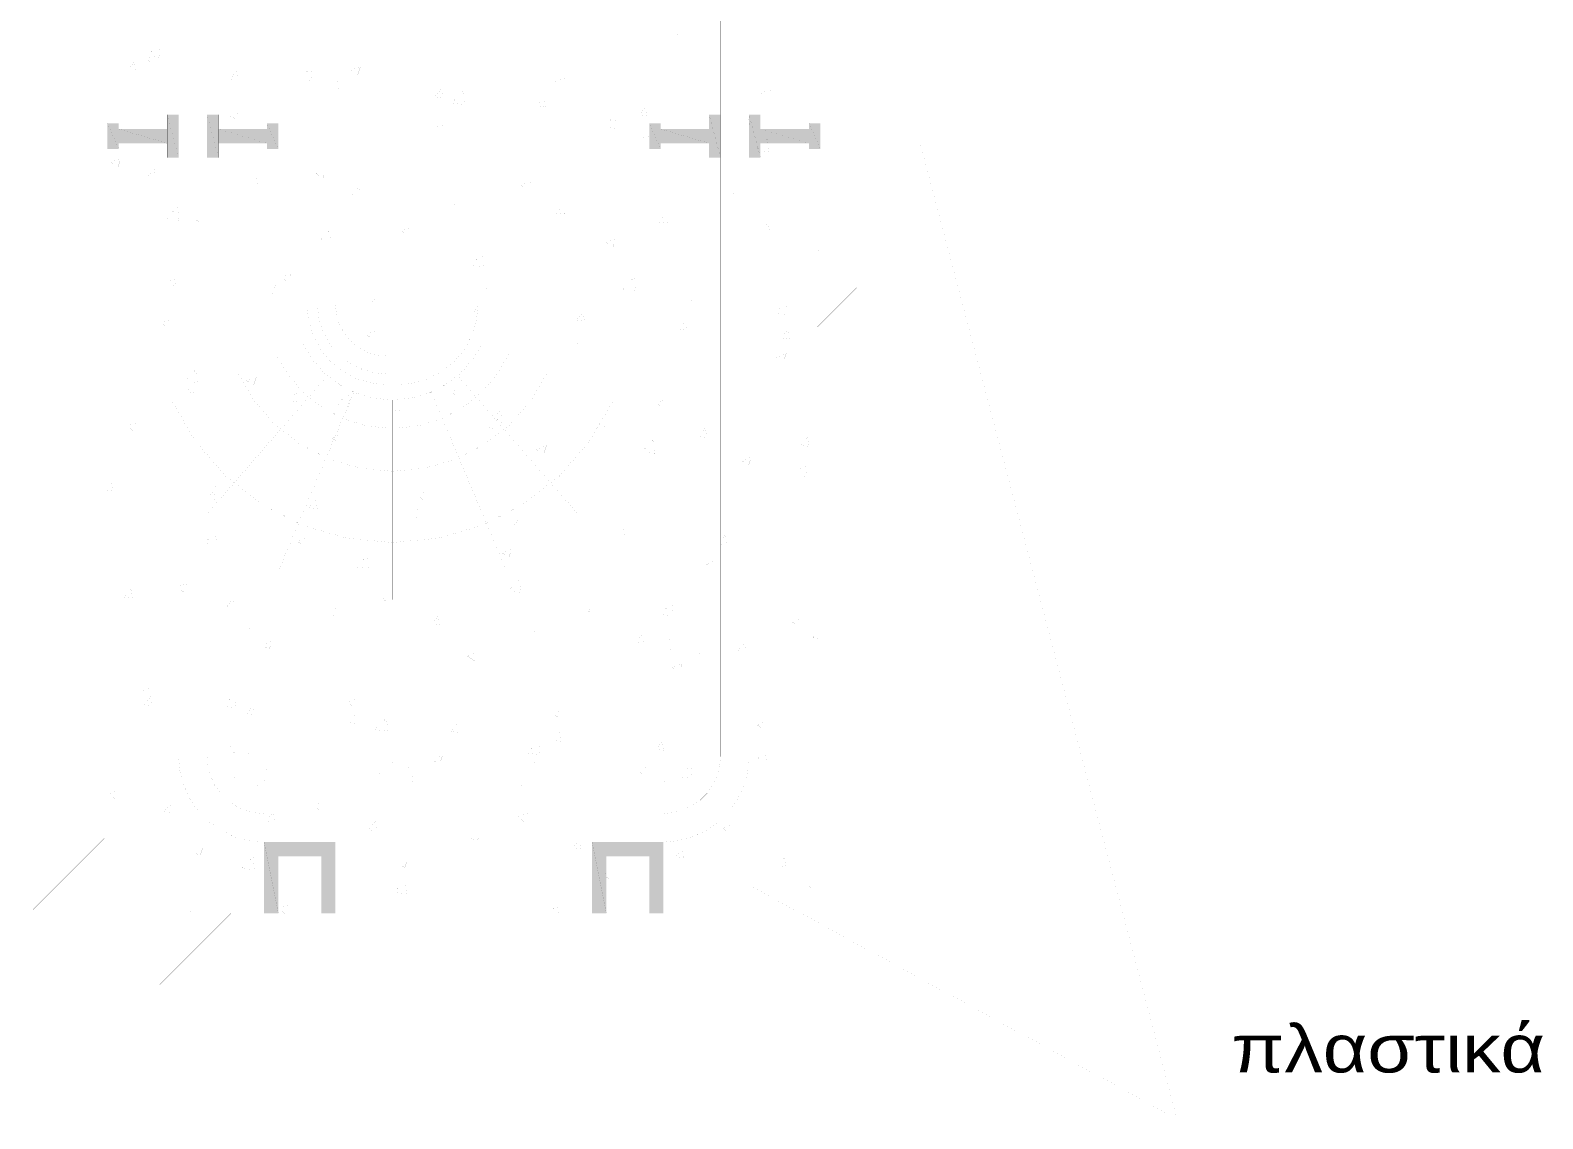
# Model space of a CAD drawing. Header units: millimetres. Extents: x -2171 to 1563, y -1758 to -1505.
# Drawn here: x 1350.097 to 1354.074, y -1604.859 to -1601.996 of the extents above; entities that cross this region are included whole.
import ezdxf

# ---------------------------------------------------------------- set-up
doc = ezdxf.new("R2010")
doc.units = ezdxf.units.MM
doc.linetypes.add('DOT', pattern=[0.025, 0, -0.025])
doc.layers.add('Tablet', color=150, linetype='Continuous', true_color=0x0180ff)
doc.styles.add('S2Arl419_b_1151_161', font='arial.ttf', dxfattribs={"width": 1.15091, "height": 0.041893})

msp = doc.modelspace()

# ---------------------------------------------------------------- hatches: boundary and pattern name
at = {"layer": 'Tablet'}
for points in [[(1350.3297, -1602.3085), (1350.2997, -1602.241), (1350.2997, -1602.3085)], [(1350.3297, -1602.241), (1350.2997, -1602.241), (1350.3297, -1602.3085)], [(1350.4872, -1602.331), (1350.4572, -1602.2185), (1350.4572, -1602.331)], [(1350.4872, -1602.2185), (1350.4572, -1602.2185), (1350.4872, -1602.331)], [(1350.5922, -1602.331), (1350.5622, -1602.2185), (1350.5622, -1602.331)], [(1350.5922, -1602.2185), (1350.5622, -1602.2185), (1350.5922, -1602.331)], [(1350.7497, -1602.3085), (1350.7197, -1602.241), (1350.7197, -1602.3085)], [(1350.7497, -1602.241), (1350.7197, -1602.241), (1350.7497, -1602.3085)], [(1351.7547, -1602.3085), (1351.7247, -1602.241), (1351.7247, -1602.3085)], [(1351.7547, -1602.241), (1351.7247, -1602.241), (1351.7547, -1602.3085)], [(1351.9122, -1602.331), (1351.8822, -1602.2185), (1351.8822, -1602.331)], [(1351.9122, -1602.2185), (1351.8822, -1602.2185), (1351.9122, -1602.331)], [(1352.0172, -1602.331), (1351.9872, -1602.2185), (1351.9872, -1602.331)], [(1352.0172, -1602.2185), (1351.9872, -1602.2185), (1352.0172, -1602.331)], [(1352.1747, -1602.3085), (1352.1447, -1602.241), (1352.1447, -1602.3085)], [(1352.1747, -1602.241), (1352.1447, -1602.241), (1352.1747, -1602.3085)], [(1350.4572, -1602.2935), (1350.3297, -1602.256), (1350.3297, -1602.2935)], [(1350.4572, -1602.256), (1350.3297, -1602.256), (1350.4572, -1602.2935)], [(1350.7197, -1602.2935), (1350.5922, -1602.256), (1350.5922, -1602.2935)], [(1350.7197, -1602.256), (1350.5922, -1602.256), (1350.7197, -1602.2935)], [(1351.8822, -1602.2935), (1351.7547, -1602.256), (1351.7547, -1602.2935)], [(1351.8822, -1602.256), (1351.7547, -1602.256), (1351.8822, -1602.2935)], [(1352.1447, -1602.2935), (1352.0172, -1602.256), (1352.0172, -1602.2935)], [(1352.1447, -1602.256), (1352.0172, -1602.256), (1352.1447, -1602.2935)], [(1350.7497, -1604.3185), (1350.7122, -1604.131), (1350.7122, -1604.3185)], [(1350.7497, -1604.131), (1350.7122, -1604.131), (1350.7497, -1604.3185)], [(1350.8622, -1604.1685), (1350.7497, -1604.131), (1350.7497, -1604.1685)], [(1350.8622, -1604.131), (1350.7497, -1604.131), (1350.8622, -1604.1685)], [(1350.8997, -1604.3185), (1350.8622, -1604.131), (1350.8622, -1604.3185)], [(1350.8997, -1604.131), (1350.8622, -1604.131), (1350.8997, -1604.3185)], [(1351.6122, -1604.3185), (1351.5747, -1604.131), (1351.5747, -1604.3185)], [(1351.6122, -1604.131), (1351.5747, -1604.131), (1351.6122, -1604.3185)], [(1351.7247, -1604.1685), (1351.6122, -1604.131), (1351.6122, -1604.1685)], [(1351.7247, -1604.131), (1351.6122, -1604.131), (1351.7247, -1604.1685)], [(1351.7622, -1604.3185), (1351.7247, -1604.131), (1351.7247, -1604.3185)], [(1351.7622, -1604.131), (1351.7247, -1604.131), (1351.7622, -1604.3185)]]:
    msp.add_hatch(color=1, dxfattribs=at).paths.add_polyline_path(points)

# ---------------------------------------------------------------- linework, layer by layer
at = {"layer": 'Tablet', "color": 1}
for points, const_width in [([(1350.1122, -1604.3185), (1350.1122, -1600.5685), (1350.2997, -1600.5685), (1350.2997, -1604.3185)], 0.00006), ([(1352.1747, -1604.3185), (1352.1747, -1600.5685), (1352.3622, -1600.5685), (1352.3622, -1604.3185)], 0.00006), ([(1350.3297, -1602.3085), (1350.2997, -1602.241), (1350.2997, -1602.3085)], 0.000075), ([(1350.4872, -1602.331), (1350.4572, -1602.2185), (1350.4572, -1602.331)], 0.000075), ([(1350.5922, -1602.331), (1350.5622, -1602.2185), (1350.5622, -1602.331)], 0.000075), ([(1350.7497, -1602.3085), (1350.7197, -1602.241), (1350.7197, -1602.3085)], 0.000075), ([(1351.7547, -1602.3085), (1351.7247, -1602.241), (1351.7247, -1602.3085)], 0.000075), ([(1351.9122, -1602.331), (1351.8822, -1602.2185), (1351.8822, -1602.331)], 0.000075), ([(1352.0172, -1602.331), (1351.9872, -1602.2185), (1351.9872, -1602.331)], 0.000075), ([(1352.1747, -1602.3085), (1352.1447, -1602.241), (1352.1447, -1602.3085)], 0.000075), ([(1350.4572, -1602.2935), (1350.3297, -1602.256), (1350.3297, -1602.2935)], 0.000075), ([(1350.7197, -1602.2935), (1350.5922, -1602.256), (1350.5922, -1602.2935)], 0.000075), ([(1351.8822, -1602.2935), (1351.7547, -1602.256), (1351.7547, -1602.2935)], 0.000075), ([(1352.1447, -1602.2935), (1352.0172, -1602.256), (1352.0172, -1602.2935)], 0.000075), ([(1350.7497, -1604.3185), (1350.7122, -1604.131), (1350.7122, -1604.3185)], 0.000075), ([(1350.8622, -1604.1685), (1350.7497, -1604.131), (1350.7497, -1604.1685)], 0.000075), ([(1350.8997, -1604.3185), (1350.8622, -1604.131), (1350.8622, -1604.3185)], 0.000075), ([(1351.6122, -1604.3185), (1351.5747, -1604.131), (1351.5747, -1604.3185)], 0.000075), ([(1351.7247, -1604.1685), (1351.6122, -1604.131), (1351.6122, -1604.1685)], 0.000075), ([(1351.7622, -1604.3185), (1351.7247, -1604.131), (1351.7247, -1604.3185)], 0.000075), ([(1350.1047, -1604.3185), (1350.1047, -1604.506), (1352.3697, -1604.506), (1352.3697, -1604.3185)], 0.00006)]:
    msp.add_lwpolyline(points, close=True, dxfattribs=dict(at, const_width=const_width))
at = {"layer": 'Tablet', "color": 7, "const_width": 0.00006}
for points in [[(1350.4872, -1600.981), (1350.4872, -1603.906), (1350.4906, -1603.9451), (1350.5008, -1603.9829), (1350.5173, -1604.0185), (1350.5398, -1604.0506), (1350.5676, -1604.0783), (1350.5997, -1604.1008), (1350.6352, -1604.1174), (1350.6731, -1604.1276), (1350.7122, -1604.131), (1351.7622, -1604.131), (1351.8013, -1604.1276), (1351.8391, -1604.1174), (1351.8747, -1604.1008), (1351.9068, -1604.0783), (1351.9345, -1604.0506), (1351.957, -1604.0185), (1351.9736, -1603.9829), (1351.9838, -1603.9451), (1351.9872, -1603.906), (1351.9872, -1600.981)], [(1351.9122, -1600.981), (1351.9122, -1603.906), (1351.9099, -1603.932), (1351.9031, -1603.9573), (1351.8921, -1603.981), (1351.8771, -1604.0024), (1351.8586, -1604.0209), (1351.8372, -1604.0359), (1351.8135, -1604.0469), (1351.7882, -1604.0537), (1351.7622, -1604.056), (1350.7122, -1604.056), (1350.6861, -1604.0537), (1350.6609, -1604.0469), (1350.6372, -1604.0359), (1350.6158, -1604.0209), (1350.5973, -1604.0024), (1350.5823, -1603.981), (1350.5712, -1603.9573), (1350.5645, -1603.932), (1350.5622, -1603.906), (1350.5622, -1600.981)], [(1351.2317, -1601.2851), (1351.2317, -1602.6089)], [(1351.2747, -1601.3281), (1351.2747, -1602.7177), (1351.2706, -1602.7587), (1351.2587, -1602.7981), (1351.2393, -1602.8344), (1351.2132, -1602.8662), (1351.1814, -1602.8923), (1351.145, -1602.9117), (1351.1057, -1602.9237), (1351.0647, -1602.9277), (1351.0497, -1602.9277), (1351.0347, -1602.9277), (1350.9937, -1602.9237), (1350.9543, -1602.9117), (1350.918, -1602.8923), (1350.8862, -1602.8662), (1350.8601, -1602.8344), (1350.8407, -1602.7981), (1350.8287, -1602.7587), (1350.8247, -1602.7177), (1350.8247, -1601.4084)], [(1351.0497, -1602.9), (1351.0347, -1602.9), (1351.003, -1602.8972), (1350.9724, -1602.889), (1350.9436, -1602.8756), (1350.9175, -1602.8573), (1350.8951, -1602.8349), (1350.8769, -1602.8089), (1350.8634, -1602.7801), (1350.8552, -1602.7494), (1350.8524, -1602.7177), (1350.8524, -1601.4362)], [(1351.0497, -1602.8527), (1351.0347, -1602.8527), (1351.0083, -1602.8501), (1350.983, -1602.8425), (1350.9597, -1602.83), (1350.9392, -1602.8132), (1350.9224, -1602.7927), (1350.91, -1602.7694), (1350.9023, -1602.7441), (1350.8997, -1602.7177), (1350.8997, -1601.4834)], [(1350.4572, -1602.241), (1350.3297, -1602.241)], [(1350.5922, -1602.241), (1350.7197, -1602.241)], [(1351.8822, -1602.241), (1351.7547, -1602.241)], [(1352.0172, -1602.241), (1352.1447, -1602.241)], [(1350.4572, -1602.3085), (1350.3297, -1602.3085)], [(1350.5922, -1602.3085), (1350.7197, -1602.3085)], [(1351.8822, -1602.3085), (1351.7547, -1602.3085)], [(1352.0172, -1602.3085), (1352.1447, -1602.3085)]]:
    msp.add_lwpolyline(points, dxfattribs=at)
at = {"layer": 'Tablet', "color": 8, "const_width": 0.000045}
msp.add_lwpolyline([(1352.1747, -1604.3185), (1352.1747, -1601.581), (1352.1372, -1601.6185), (1351.9497, -1601.3977), (1351.7247, -1601.4121), (1351.5747, -1601.2865), (1351.3122, -1601.4352), (1351.1997, -1601.3977), (1350.9747, -1601.731), (1350.7497, -1601.581), (1350.6747, -1601.6185), (1350.5181, -1601.656), (1350.4497, -1601.581), (1350.3747, -1601.5435), (1350.2997, -1601.506), (1350.2997, -1604.3185)], close=True, dxfattribs=at)
at = {"layer": 'Tablet', "color": 9, "const_width": 0.000045}
for points in [[(1350.2922, -1601.867), (1350.1047, -1602.0545)], [(1352.3547, -1601.9258), (1352.1672, -1602.1133)], [(1350.2922, -1601.9996), (1350.1047, -1602.1871)], [(1352.3547, -1602.0584), (1352.1672, -1602.2459)], [(1350.2922, -1602.1322), (1350.1047, -1602.3197)], [(1352.3547, -1602.191), (1352.1672, -1602.3785)], [(1350.2922, -1602.2647), (1350.1047, -1602.4522)], [(1352.3547, -1602.3236), (1352.1672, -1602.5111)], [(1350.2922, -1602.3973), (1350.1047, -1602.5848)], [(1352.3547, -1602.4561), (1352.1672, -1602.6436)], [(1350.2922, -1602.5299), (1350.1047, -1602.7174)], [(1352.3547, -1602.5887), (1352.1672, -1602.7762)], [(1350.2922, -1602.6625), (1350.1047, -1602.85)], [(1352.3547, -1602.7213), (1352.1672, -1602.9088)], [(1350.2922, -1602.7951), (1350.1047, -1602.9826)], [(1352.3547, -1602.8539), (1352.1672, -1603.0414)], [(1350.2922, -1602.9277), (1350.1047, -1603.1152)], [(1352.3547, -1602.9865), (1352.1672, -1603.174)], [(1350.2922, -1603.0602), (1350.1047, -1603.2477)], [(1352.3547, -1603.1191), (1352.1672, -1603.3066)], [(1350.2922, -1603.1928), (1350.1047, -1603.3803)], [(1352.3547, -1603.2516), (1352.1672, -1603.4391)], [(1350.2922, -1603.3254), (1350.1047, -1603.5129)], [(1352.3547, -1603.3842), (1352.1672, -1603.5717)], [(1350.2922, -1603.458), (1350.1047, -1603.6455)], [(1352.3547, -1603.5168), (1352.1672, -1603.7043)], [(1350.2922, -1603.5906), (1350.1047, -1603.7781)], [(1352.3547, -1603.6494), (1352.1672, -1603.8369)], [(1350.2922, -1603.7231), (1350.1047, -1603.9106)], [(1352.3547, -1603.782), (1352.1672, -1603.9695)], [(1350.2922, -1603.8557), (1350.1047, -1604.0432)], [(1352.3547, -1603.9145), (1352.1672, -1604.102)], [(1350.2922, -1603.9883), (1350.1047, -1604.1758)], [(1352.3547, -1604.0471), (1352.1672, -1604.2346)], [(1350.2922, -1604.1209), (1350.1047, -1604.3084)], [(1352.3547, -1604.1797), (1352.2159, -1604.3185)], [(1350.2922, -1604.2535), (1350.2272, -1604.3185)], [(1350.2272, -1604.3185), (1350.0972, -1604.4485)], [(1350.3598, -1604.3185), (1350.1723, -1604.506)], [(1350.4923, -1604.3185), (1350.3048, -1604.506)], [(1350.6249, -1604.3185), (1350.4374, -1604.506)], [(1350.7575, -1604.3185), (1350.57, -1604.506)], [(1350.8901, -1604.3185), (1350.7026, -1604.506)], [(1351.0227, -1604.3185), (1350.8352, -1604.506)], [(1351.1553, -1604.3185), (1350.9678, -1604.506)], [(1351.2878, -1604.3185), (1351.1003, -1604.506)], [(1351.4204, -1604.3185), (1351.2329, -1604.506)], [(1351.553, -1604.3185), (1351.3655, -1604.506)], [(1351.6856, -1604.3185), (1351.4981, -1604.506)], [(1351.8182, -1604.3185), (1351.6307, -1604.506)], [(1351.9507, -1604.3185), (1351.7632, -1604.506)], [(1352.0833, -1604.3185), (1351.8958, -1604.506)], [(1352.2159, -1604.3185), (1352.0284, -1604.506)], [(1352.3485, -1604.3185), (1352.161, -1604.506)], [(1352.3547, -1604.3123), (1352.3485, -1604.3185)], [(1352.3622, -1604.4374), (1352.2936, -1604.506)]]:
    msp.add_lwpolyline(points, dxfattribs=at)
at = {"layer": 'Tablet', "color": 8, "const_width": 0.000045}
for points in [[(1351.8197, -1602.0004), (1351.7935, -1602.0105)], [(1351.8197, -1602.0004), (1351.8121, -1602.0231)], [(1350.4345, -1602.0329), (1350.4053, -1602.0633)], [(1350.4345, -1602.0329), (1350.4387, -1602.0685)], [(1351.8121, -1602.023), (1351.7935, -1602.0105)], [(1350.3709, -1602.0795), (1350.3529, -1602.101)], [(1350.3709, -1602.0795), (1350.3753, -1602.103)], [(1350.4268, -1602.0613), (1350.4005, -1602.0713)], [(1350.4192, -1602.0839), (1350.4005, -1602.0713)], [(1350.4387, -1602.0685), (1350.4053, -1602.0633)], [(1350.4268, -1602.0613), (1350.4192, -1602.0839)], [(1350.3753, -1602.103), (1350.3529, -1602.101)], [(1350.6399, -1602.103), (1350.6218, -1602.1245)], [(1350.6442, -1602.1265), (1350.6218, -1602.1245)], [(1350.6399, -1602.103), (1350.6442, -1602.1265)], [(1350.8347, -1602.095), (1350.8055, -1602.1254)], [(1350.8347, -1602.095), (1350.8389, -1602.1306)], [(1350.9657, -1602.0913), (1350.9395, -1602.1014)], [(1350.9581, -1602.114), (1350.9395, -1602.1014)], [(1350.9657, -1602.0913), (1350.9581, -1602.114)], [(1351.5046, -1602.1213), (1351.4784, -1602.1314)], [(1351.5046, -1602.1214), (1351.497, -1602.144)], [(1350.8389, -1602.1306), (1350.8055, -1602.1254)], [(1350.9089, -1602.1265), (1350.8908, -1602.1481)], [(1350.9132, -1602.15), (1350.8908, -1602.1481)], [(1350.9089, -1602.1265), (1350.9132, -1602.15)], [(1351.1778, -1602.15), (1351.1598, -1602.1716)], [(1351.1778, -1602.1501), (1351.1822, -1602.1736)], [(1351.235, -1602.157), (1351.2057, -1602.1875)], [(1351.235, -1602.157), (1351.2391, -1602.1927)], [(1351.497, -1602.144), (1351.4784, -1602.1314)], [(1352.0436, -1602.1514), (1352.0173, -1602.1614)], [(1352.036, -1602.174), (1352.0173, -1602.1614)], [(1352.0436, -1602.1514), (1352.036, -1602.174)], [(1351.1822, -1602.1736), (1351.1598, -1602.1716)], [(1351.2391, -1602.1926), (1351.2057, -1602.1875)], [(1351.4468, -1602.1736), (1351.4287, -1602.1951)], [(1351.4512, -1602.1971), (1351.4287, -1602.1951)], [(1351.4468, -1602.1736), (1351.4512, -1602.1971)], [(1351.7158, -1602.1971), (1351.6977, -1602.2187)], [(1351.7158, -1602.1971), (1351.7201, -1602.2206)], [(1350.6506, -1602.2123), (1350.6244, -1602.2223)], [(1350.643, -1602.2349), (1350.6244, -1602.2223)], [(1350.6506, -1602.2123), (1350.643, -1602.2349)], [(1351.1896, -1602.2423), (1351.1633, -1602.2524)], [(1351.1896, -1602.2423), (1351.1819, -1602.265)], [(1351.6352, -1602.2191), (1351.606, -1602.2495)], [(1351.6352, -1602.2191), (1351.6393, -1602.2547)], [(1351.7201, -1602.2206), (1351.6977, -1602.2187)], [(1351.9848, -1602.2206), (1351.9667, -1602.2422)], [(1351.9891, -1602.2442), (1351.9667, -1602.2422)], [(1351.9848, -1602.2207), (1351.9891, -1602.2442)], [(1351.182, -1602.2649), (1351.1633, -1602.2524)], [(1351.6393, -1602.2547), (1351.606, -1602.2495)], [(1351.7285, -1602.2723), (1351.7022, -1602.2824)], [(1351.7209, -1602.295), (1351.7022, -1602.2824)], [(1351.7285, -1602.2723), (1351.7209, -1602.295)], [(1352.0354, -1602.2812), (1352.0062, -1602.3116)], [(1352.0354, -1602.2812), (1352.0395, -1602.3168)], [(1352.0395, -1602.3168), (1352.0062, -1602.3116)], [(1350.3355, -1602.3332), (1350.3093, -1602.3433)], [(1350.3279, -1602.3559), (1350.3093, -1602.3433)], [(1350.3355, -1602.3332), (1350.3279, -1602.3559)], [(1350.423, -1602.3615), (1350.4049, -1602.3831)], [(1350.423, -1602.3615), (1350.4273, -1602.385)], [(1350.4273, -1602.385), (1350.4049, -1602.3831)], [(1350.6919, -1602.3851), (1350.6739, -1602.4066)], [(1350.6919, -1602.3851), (1350.6963, -1602.4086)], [(1350.8745, -1602.3632), (1350.8482, -1602.3733)], [(1350.8669, -1602.3859), (1350.8482, -1602.3733)], [(1350.8745, -1602.3632), (1350.8669, -1602.3859)], [(1351.4134, -1602.3933), (1351.3871, -1602.4033)], [(1351.4134, -1602.3933), (1351.4058, -1602.4159)], [(1350.6963, -1602.4086), (1350.6739, -1602.4066)], [(1350.9609, -1602.4086), (1350.9428, -1602.4301)], [(1350.9652, -1602.4321), (1350.9428, -1602.4301)], [(1350.9609, -1602.4086), (1350.9652, -1602.4321)], [(1351.2299, -1602.4321), (1351.2118, -1602.4537)], [(1351.2299, -1602.4321), (1351.2342, -1602.4556)], [(1351.4058, -1602.4159), (1351.3871, -1602.4033)], [(1351.9523, -1602.4233), (1351.9261, -1602.4334)], [(1351.9447, -1602.446), (1351.9261, -1602.4334)], [(1351.9523, -1602.4233), (1351.9447, -1602.446)], [(1350.4842, -1602.4603), (1350.455, -1602.4907)], [(1350.4842, -1602.4603), (1350.4884, -1602.4959)], [(1351.2342, -1602.4556), (1351.2118, -1602.4537)], [(1351.4989, -1602.4557), (1351.4808, -1602.4772)], [(1351.5032, -1602.4792), (1351.4808, -1602.4772)], [(1351.4989, -1602.4557), (1351.5032, -1602.4792)], [(1351.7678, -1602.4792), (1351.7497, -1602.5007)], [(1351.7678, -1602.4792), (1351.7722, -1602.5027)], [(1350.4884, -1602.4959), (1350.455, -1602.4907)], [(1350.5594, -1602.4842), (1350.5331, -1602.4943)], [(1350.5518, -1602.5068), (1350.5331, -1602.4943)], [(1350.5594, -1602.4842), (1350.5518, -1602.5069)], [(1351.0983, -1602.5142), (1351.0721, -1602.5243)], [(1351.0983, -1602.5142), (1351.0907, -1602.5369)], [(1351.7722, -1602.5027), (1351.7497, -1602.5007)], [(1352.0368, -1602.5027), (1352.0187, -1602.5243)], [(1352.0368, -1602.5027), (1352.0411, -1602.5262)], [(1350.8845, -1602.5223), (1350.8553, -1602.5528)], [(1350.8886, -1602.5579), (1350.8553, -1602.5528)], [(1350.8845, -1602.5223), (1350.8886, -1602.558)], [(1351.0907, -1602.5369), (1351.0721, -1602.5243)], [(1351.6372, -1602.5442), (1351.611, -1602.5543)], [(1351.6296, -1602.5669), (1351.611, -1602.5543)], [(1351.6372, -1602.5443), (1351.6296, -1602.5669)], [(1352.0411, -1602.5262), (1352.0187, -1602.5243)], [(1351.2847, -1602.5844), (1351.2555, -1602.6148)], [(1351.2847, -1602.5844), (1351.2888, -1602.62)], [(1352.1747, -1602.5748), (1352.1499, -1602.5844)], [(1352.1686, -1602.5969), (1352.1499, -1602.5844)], [(1352.1747, -1602.5787), (1352.1686, -1602.597)], [(1350.7832, -1602.6352), (1350.757, -1602.6452)], [(1350.7832, -1602.6352), (1350.7756, -1602.6578)], [(1351.2888, -1602.62), (1351.2555, -1602.6148)], [(1350.475, -1602.6436), (1350.4569, -1602.6651)], [(1350.4793, -1602.6671), (1350.4569, -1602.6651)], [(1350.475, -1602.6436), (1350.4793, -1602.6671)], [(1350.744, -1602.6671), (1350.7259, -1602.6887)], [(1350.744, -1602.6671), (1350.7483, -1602.6907)], [(1350.7756, -1602.6578), (1350.757, -1602.6452)], [(1351.3222, -1602.6652), (1351.2959, -1602.6753)], [(1351.3145, -1602.6879), (1351.2959, -1602.6753)], [(1351.3221, -1602.6652), (1351.3145, -1602.6879)], [(1351.6849, -1602.6465), (1351.6557, -1602.6769)], [(1351.689, -1602.6821), (1351.6557, -1602.6769)], [(1351.6849, -1602.6465), (1351.689, -1602.6821)], [(1350.7483, -1602.6906), (1350.7259, -1602.6887)], [(1351.0129, -1602.6907), (1350.9949, -1602.7122)], [(1351.0173, -1602.7142), (1350.9949, -1602.7122)], [(1351.0129, -1602.6907), (1351.0173, -1602.7142)], [(1351.2819, -1602.7142), (1351.2638, -1602.7357)], [(1351.2819, -1602.7142), (1351.2862, -1602.7377)], [(1351.8611, -1602.6952), (1351.8348, -1602.7053)], [(1351.8535, -1602.7179), (1351.8348, -1602.7053)], [(1351.8611, -1602.6952), (1351.8535, -1602.7179)], [(1352.0851, -1602.7085), (1352.0559, -1602.739)], [(1352.0851, -1602.7086), (1352.0892, -1602.7442)], [(1350.4681, -1602.7561), (1350.4419, -1602.7662)], [(1350.4681, -1602.7561), (1350.4605, -1602.7788)], [(1351.2862, -1602.7377), (1351.2638, -1602.7357)], [(1351.5509, -1602.7377), (1351.5328, -1602.7593)], [(1351.5552, -1602.7612), (1351.5328, -1602.7593)], [(1351.5509, -1602.7377), (1351.5552, -1602.7612)], [(1352.0892, -1602.7442), (1352.0559, -1602.739)], [(1350.4605, -1602.7788), (1350.4419, -1602.7662)], [(1351.0071, -1602.7861), (1350.9808, -1602.7962)], [(1350.9995, -1602.8088), (1350.9808, -1602.7962)], [(1351.0071, -1602.7862), (1350.9995, -1602.8088)], [(1351.8199, -1602.7613), (1351.8018, -1602.7828)], [(1351.8242, -1602.7848), (1351.8018, -1602.7828)], [(1351.8199, -1602.7613), (1351.8242, -1602.7848)], [(1352.0888, -1602.7848), (1352.0708, -1602.8063)], [(1352.0888, -1602.7848), (1352.0932, -1602.8083)], [(1351.546, -1602.8162), (1351.5197, -1602.8263)], [(1351.5384, -1602.8388), (1351.5197, -1602.8263)], [(1351.546, -1602.8162), (1351.5384, -1602.8389)], [(1352.0932, -1602.8083), (1352.0708, -1602.8063)], [(1352.0849, -1602.8462), (1352.0587, -1602.8563)], [(1352.0773, -1602.8689), (1352.0587, -1602.8563)], [(1352.0849, -1602.8462), (1352.0773, -1602.8689)], [(1350.534, -1602.8876), (1350.5048, -1602.9181)], [(1350.5381, -1602.9232), (1350.5048, -1602.9181)], [(1350.534, -1602.8876), (1350.5381, -1602.9232)], [(1350.692, -1602.9071), (1350.6657, -1602.9172)], [(1350.6844, -1602.9298), (1350.6657, -1602.9172)], [(1350.692, -1602.9071), (1350.6844, -1602.9298)], [(1350.527, -1602.9257), (1350.5089, -1602.9472)], [(1350.5314, -1602.9492), (1350.5089, -1602.9472)], [(1350.527, -1602.9257), (1350.5314, -1602.9492)], [(1350.796, -1602.9492), (1350.7779, -1602.9707)], [(1350.796, -1602.9492), (1350.8003, -1602.9727)], [(1350.9342, -1602.9497), (1350.905, -1602.9801)], [(1350.9342, -1602.9497), (1350.9383, -1602.9853)], [(1351.2309, -1602.9371), (1351.2047, -1602.9472)], [(1351.2233, -1602.9598), (1351.2047, -1602.9472)], [(1351.2309, -1602.9371), (1351.2233, -1602.9598)], [(1350.8003, -1602.9727), (1350.7779, -1602.9707)], [(1350.9383, -1602.9853), (1350.905, -1602.9801)], [(1351.065, -1602.9727), (1351.0469, -1602.9943)], [(1351.0693, -1602.9962), (1351.0469, -1602.9943)], [(1351.065, -1602.9728), (1351.0693, -1602.9963)], [(1351.3339, -1602.9963), (1351.3159, -1603.0178)], [(1351.3339, -1602.9963), (1351.3383, -1603.0198)], [(1351.7698, -1602.9672), (1351.7436, -1602.9772)], [(1351.7622, -1602.9898), (1351.7436, -1602.9772)], [(1351.7698, -1602.9672), (1351.7622, -1602.9898)], [(1350.3769, -1603.028), (1350.3506, -1603.0381)], [(1350.3693, -1603.0507), (1350.3506, -1603.0381)], [(1350.3769, -1603.0281), (1350.3693, -1603.0507)], [(1351.3344, -1603.0118), (1351.3052, -1603.0422)], [(1351.3383, -1603.0198), (1351.3159, -1603.0178)], [(1351.3344, -1603.0118), (1351.3385, -1603.0474)], [(1351.6029, -1603.0198), (1351.5848, -1603.0413)], [(1351.6029, -1603.0198), (1351.6072, -1603.0433)], [(1350.9158, -1603.0581), (1350.8896, -1603.0682)], [(1350.9082, -1603.0807), (1350.8896, -1603.0682)], [(1350.9158, -1603.0581), (1350.9082, -1603.0808)], [(1351.3385, -1603.0474), (1351.3052, -1603.0422)], [(1351.6073, -1603.0433), (1351.5848, -1603.0413)], [(1351.7346, -1603.0738), (1351.7054, -1603.1043)], [(1351.7346, -1603.0738), (1351.7387, -1603.1095)], [(1351.8719, -1603.0433), (1351.8538, -1603.0649)], [(1351.8762, -1603.0668), (1351.8538, -1603.0649)], [(1351.8719, -1603.0433), (1351.8762, -1603.0669)], [(1352.1409, -1603.0669), (1352.1228, -1603.0884)], [(1352.1409, -1603.0669), (1352.1452, -1603.0904)], [(1351.4547, -1603.0881), (1351.4285, -1603.0982)], [(1351.4471, -1603.1108), (1351.4285, -1603.0982)], [(1351.4547, -1603.0881), (1351.4471, -1603.1108)], [(1351.7388, -1603.1094), (1351.7054, -1603.1043)], [(1351.9937, -1603.1181), (1351.9674, -1603.1282)], [(1351.9937, -1603.1182), (1351.9861, -1603.1408)], [(1352.1452, -1603.0904), (1352.1228, -1603.0884)], [(1351.9861, -1603.1408), (1351.9674, -1603.1282)], [(1352.1348, -1603.1359), (1352.1056, -1603.1663)], [(1352.1348, -1603.1359), (1352.139, -1603.1715)], [(1350.3101, -1603.1842), (1350.2997, -1603.1966)], [(1350.3101, -1603.1842), (1350.3144, -1603.2077)], [(1350.6007, -1603.179), (1350.5745, -1603.1891)], [(1350.5931, -1603.2017), (1350.5745, -1603.1891)], [(1350.6007, -1603.179), (1350.5931, -1603.2017)], [(1352.139, -1603.1715), (1352.1056, -1603.1663)], [(1350.3144, -1603.2077), (1350.2997, -1603.2064)], [(1350.5791, -1603.2077), (1350.561, -1603.2293)], [(1350.5834, -1603.2312), (1350.561, -1603.2293)], [(1350.5791, -1603.2078), (1350.5834, -1603.2313)], [(1350.848, -1603.2313), (1350.83, -1603.2528)], [(1350.848, -1603.2313), (1350.8524, -1603.2548)], [(1351.1397, -1603.2091), (1351.1134, -1603.2191)], [(1351.1321, -1603.2317), (1351.1134, -1603.2191)], [(1351.1397, -1603.2091), (1351.1321, -1603.2317)], [(1350.8524, -1603.2548), (1350.83, -1603.2528)], [(1351.117, -1603.2548), (1351.0989, -1603.2764)], [(1351.1213, -1603.2783), (1351.0989, -1603.2764)], [(1351.117, -1603.2548), (1351.1213, -1603.2783)], [(1351.6786, -1603.2391), (1351.6523, -1603.2492)], [(1351.671, -1603.2618), (1351.6523, -1603.2492)], [(1351.6786, -1603.2391), (1351.671, -1603.2618)], [(1350.5837, -1603.315), (1350.5545, -1603.3454)], [(1350.5837, -1603.315), (1350.5878, -1603.3506)], [(1351.386, -1603.2783), (1351.3679, -1603.2999)], [(1351.3903, -1603.3018), (1351.3679, -1603.2999)], [(1351.386, -1603.2784), (1351.3903, -1603.3019)], [(1351.6549, -1603.3019), (1351.6369, -1603.3234)], [(1351.6549, -1603.3019), (1351.6593, -1603.3254)], [(1350.5878, -1603.3506), (1350.5545, -1603.3454)], [(1350.8246, -1603.33), (1350.7983, -1603.3401)], [(1350.817, -1603.3527), (1350.7983, -1603.3401)], [(1350.8246, -1603.33), (1350.817, -1603.3527)], [(1351.6593, -1603.3254), (1351.6369, -1603.3234)], [(1351.9239, -1603.3254), (1351.9058, -1603.3469)], [(1351.9283, -1603.3489), (1351.9058, -1603.3469)], [(1351.9239, -1603.3254), (1351.9283, -1603.3489)], [(1350.9839, -1603.3771), (1350.9547, -1603.4075)], [(1350.9839, -1603.3771), (1350.988, -1603.4127)], [(1351.3635, -1603.36), (1351.3372, -1603.3701)], [(1351.3559, -1603.3827), (1351.3372, -1603.3701)], [(1351.3635, -1603.3601), (1351.3559, -1603.3827)], [(1351.9024, -1603.3901), (1351.8762, -1603.4002)], [(1351.9024, -1603.3901), (1351.8948, -1603.4128)], [(1350.988, -1603.4127), (1350.9547, -1603.4075)], [(1351.8948, -1603.4127), (1351.8762, -1603.4002)], [(1350.3621, -1603.4663), (1350.344, -1603.4878)], [(1350.3621, -1603.4663), (1350.3664, -1603.4898)], [(1350.5095, -1603.451), (1350.4832, -1603.461)], [(1350.5019, -1603.4736), (1350.4832, -1603.461)], [(1350.5095, -1603.451), (1350.5019, -1603.4736)], [(1351.3841, -1603.4391), (1351.3549, -1603.4696)], [(1351.3883, -1603.4747), (1351.3549, -1603.4696)], [(1351.3841, -1603.4391), (1351.3882, -1603.4748)], [(1350.3665, -1603.4898), (1350.344, -1603.4878)], [(1350.6311, -1603.4898), (1350.613, -1603.5114)], [(1350.6354, -1603.5133), (1350.613, -1603.5114)], [(1350.6311, -1603.4898), (1350.6354, -1603.5133)], [(1350.9001, -1603.5133), (1350.882, -1603.5349)], [(1350.9001, -1603.5134), (1350.9044, -1603.5369)], [(1351.0484, -1603.481), (1351.0222, -1603.4911)], [(1351.0408, -1603.5037), (1351.0222, -1603.4911)], [(1351.0484, -1603.481), (1351.0408, -1603.5037)], [(1351.5873, -1603.511), (1351.5611, -1603.5211)], [(1351.5873, -1603.511), (1351.5797, -1603.5337)], [(1351.7843, -1603.5012), (1351.7551, -1603.5316)], [(1351.7843, -1603.5012), (1351.7885, -1603.5368)], [(1350.9044, -1603.5369), (1350.882, -1603.5349)], [(1351.169, -1603.5369), (1351.151, -1603.5584)], [(1351.169, -1603.5369), (1351.1734, -1603.5604)], [(1351.5797, -1603.5337), (1351.5611, -1603.5211)], [(1351.7885, -1603.5368), (1351.7551, -1603.5316)], [(1352.1263, -1603.5411), (1352.1, -1603.5511)], [(1352.1187, -1603.5637), (1352.1, -1603.5511)], [(1352.1263, -1603.5411), (1352.1187, -1603.5637)], [(1351.1734, -1603.5604), (1351.151, -1603.5584)], [(1351.438, -1603.5604), (1351.4199, -1603.582)], [(1351.4423, -1603.5839), (1351.4199, -1603.582)], [(1351.438, -1603.5604), (1351.4423, -1603.5839)], [(1351.707, -1603.5839), (1351.6889, -1603.6055)], [(1351.707, -1603.584), (1351.7113, -1603.6075)], [(1352.1747, -1603.5735), (1352.1553, -1603.5937)], [(1352.1747, -1603.5967), (1352.1553, -1603.5937)], [(1350.7333, -1603.6019), (1350.7071, -1603.612)], [(1350.7257, -1603.6246), (1350.7071, -1603.612)], [(1350.7333, -1603.602), (1350.7257, -1603.6246)], [(1351.2723, -1603.632), (1351.246, -1603.6421)], [(1351.2723, -1603.632), (1351.2647, -1603.6547)], [(1351.7113, -1603.6074), (1351.6889, -1603.6055)], [(1351.976, -1603.6075), (1351.9579, -1603.629)], [(1351.9803, -1603.631), (1351.9579, -1603.629)], [(1351.9759, -1603.6075), (1351.9803, -1603.631)], [(1351.2647, -1603.6546), (1351.246, -1603.6421)], [(1351.8112, -1603.662), (1351.7849, -1603.6721)], [(1351.8036, -1603.6847), (1351.7849, -1603.6721)], [(1351.8112, -1603.662), (1351.8036, -1603.6847)], [(1350.4183, -1603.7229), (1350.392, -1603.733)], [(1350.4107, -1603.7455), (1350.392, -1603.733)], [(1350.4141, -1603.7484), (1350.3961, -1603.7699)], [(1350.4182, -1603.7229), (1350.4106, -1603.7456)], [(1350.4141, -1603.7484), (1350.4185, -1603.7719)], [(1350.6334, -1603.7424), (1350.6042, -1603.7728)], [(1350.6334, -1603.7424), (1350.6375, -1603.778)], [(1350.9572, -1603.7529), (1350.9309, -1603.763)], [(1350.9572, -1603.7529), (1350.9496, -1603.7756)], [(1350.4185, -1603.7719), (1350.3961, -1603.7699)], [(1350.6375, -1603.778), (1350.6042, -1603.7728)], [(1350.6831, -1603.7719), (1350.665, -1603.7934)], [(1350.6875, -1603.7954), (1350.665, -1603.7934)], [(1350.6831, -1603.7719), (1350.6875, -1603.7954)], [(1350.9496, -1603.7756), (1350.9309, -1603.763)], [(1351.4961, -1603.783), (1351.4698, -1603.793)], [(1351.4885, -1603.8056), (1351.4698, -1603.793)], [(1351.4961, -1603.783), (1351.4885, -1603.8056)], [(1350.9521, -1603.7954), (1350.934, -1603.817)], [(1350.9564, -1603.8189), (1350.934, -1603.817)], [(1350.9521, -1603.7954), (1350.9564, -1603.8189)], [(1351.0336, -1603.8044), (1351.0044, -1603.8349)], [(1351.0336, -1603.8044), (1351.0377, -1603.84)], [(1351.2211, -1603.819), (1351.203, -1603.8405)], [(1351.2211, -1603.819), (1351.2254, -1603.8425)], [(1352.035, -1603.813), (1352.0088, -1603.8231)], [(1352.0274, -1603.8356), (1352.0088, -1603.8231)], [(1352.035, -1603.813), (1352.0274, -1603.8357)], [(1350.6421, -1603.8739), (1350.6158, -1603.8839)], [(1350.6421, -1603.8739), (1350.6345, -1603.8965)], [(1351.0378, -1603.84), (1351.0044, -1603.8349)], [(1351.2254, -1603.8425), (1351.203, -1603.8405)], [(1351.4338, -1603.8665), (1351.4046, -1603.8969)], [(1351.4338, -1603.8665), (1351.438, -1603.9021)], [(1351.49, -1603.8425), (1351.472, -1603.864)], [(1351.4944, -1603.866), (1351.472, -1603.864)], [(1351.49, -1603.8425), (1351.4944, -1603.866)], [(1351.759, -1603.866), (1351.7409, -1603.8876)], [(1351.759, -1603.866), (1351.7633, -1603.8895)], [(1350.6345, -1603.8965), (1350.6158, -1603.8839)], [(1351.181, -1603.9039), (1351.1548, -1603.914)], [(1351.1734, -1603.9266), (1351.1548, -1603.914)], [(1351.181, -1603.9039), (1351.1734, -1603.9266)], [(1351.438, -1603.9021), (1351.4046, -1603.8969)], [(1351.7633, -1603.8895), (1351.7409, -1603.8876)], [(1352.028, -1603.8895), (1352.0099, -1603.9111)], [(1352.0323, -1603.9131), (1352.0099, -1603.9111)], [(1352.028, -1603.8896), (1352.0323, -1603.9131)], [(1351.7199, -1603.9339), (1351.6937, -1603.944)], [(1351.7123, -1603.9566), (1351.6937, -1603.944)], [(1351.7199, -1603.934), (1351.7123, -1603.9566)], [(1351.834, -1603.9286), (1351.8048, -1603.959)], [(1351.834, -1603.9286), (1351.8382, -1603.9642)], [(1351.8382, -1603.9642), (1351.8048, -1603.959)], [(1350.327, -1603.9948), (1350.3008, -1604.0049)], [(1350.3194, -1604.0175), (1350.3008, -1604.0049)], [(1350.327, -1603.9948), (1350.3194, -1604.0175)], [(1350.4662, -1604.0304), (1350.4481, -1604.052)], [(1350.4662, -1604.0304), (1350.4705, -1604.0539)], [(1350.8659, -1604.0249), (1350.8397, -1604.0349)], [(1350.8659, -1604.0249), (1350.8583, -1604.0475)], [(1350.4705, -1604.0539), (1350.4481, -1604.052)], [(1350.7352, -1604.054), (1350.7171, -1604.0755)], [(1350.7351, -1604.054), (1350.7395, -1604.0775)], [(1350.8583, -1604.0475), (1350.8397, -1604.0349)], [(1351.4049, -1604.0549), (1351.3786, -1604.065)], [(1351.3973, -1604.0775), (1351.3786, -1604.065)], [(1351.4049, -1604.0549), (1351.3972, -1604.0776)], [(1350.7395, -1604.0775), (1350.7171, -1604.0755)], [(1351.0041, -1604.0775), (1350.986, -1604.099)], [(1351.0085, -1604.101), (1350.986, -1604.099)], [(1351.0041, -1604.0775), (1351.0085, -1604.101)], [(1351.2731, -1604.101), (1351.255, -1604.1226)], [(1351.2731, -1604.101), (1351.2774, -1604.1245)], [(1351.9438, -1604.0849), (1351.9175, -1604.095)], [(1351.9362, -1604.1076), (1351.9175, -1604.095)], [(1351.9438, -1604.0849), (1351.9362, -1604.1076)], [(1350.5509, -1604.1458), (1350.5246, -1604.1559)], [(1350.5508, -1604.1458), (1350.5432, -1604.1685)], [(1351.2774, -1604.1245), (1351.255, -1604.1226)], [(1351.5421, -1604.1246), (1351.524, -1604.1461)], [(1351.5464, -1604.1481), (1351.524, -1604.1461)], [(1351.5421, -1604.1246), (1351.5464, -1604.1481)], [(1351.811, -1604.1481), (1351.793, -1604.1696)], [(1351.811, -1604.1481), (1351.8154, -1604.1716)], [(1350.5432, -1604.1685), (1350.5246, -1604.1559)], [(1350.6831, -1604.1697), (1350.6539, -1604.2002)], [(1350.6831, -1604.1697), (1350.6873, -1604.2053)], [(1351.0898, -1604.1758), (1351.0635, -1604.1859)], [(1351.0822, -1604.1985), (1351.0635, -1604.1859)], [(1351.0898, -1604.1759), (1351.0822, -1604.1985)], [(1351.8154, -1604.1716), (1351.793, -1604.1696)], [(1352.08, -1604.1716), (1352.0619, -1604.1932)], [(1352.08, -1604.1716), (1352.0843, -1604.1951)], [(1350.6873, -1604.2053), (1350.6539, -1604.2002)], [(1351.0833, -1604.2318), (1351.0541, -1604.2622)], [(1351.0833, -1604.2318), (1351.0875, -1604.2674)], [(1351.6287, -1604.2059), (1351.6024, -1604.2159)], [(1351.6211, -1604.2285), (1351.6024, -1604.2159)], [(1351.6287, -1604.2059), (1351.6211, -1604.2285)], [(1352.0844, -1604.1951), (1352.0619, -1604.1932)], [(1351.0875, -1604.2674), (1351.0541, -1604.2622)], [(1352.1676, -1604.2359), (1352.1414, -1604.246)], [(1352.16, -1604.2586), (1352.1414, -1604.246)], [(1352.1676, -1604.2359), (1352.16, -1604.2586)], [(1350.7747, -1604.2968), (1350.7484, -1604.3069)], [(1350.7657, -1604.3185), (1350.7484, -1604.3069)], [(1350.7747, -1604.2968), (1350.7674, -1604.3185)], [(1351.4835, -1604.2939), (1351.4599, -1604.3185)], [(1351.4835, -1604.2939), (1351.4864, -1604.3185)], [(1350.5182, -1604.3125), (1350.5132, -1604.3185)], [(1350.5182, -1604.3125), (1350.5193, -1604.3185)]]:
    msp.add_lwpolyline(points, dxfattribs=at)
at = {"layer": 'Tablet', "color": 1, "const_width": 0.000075}
for points in [[(1350.3297, -1602.241), (1350.2997, -1602.241), (1350.3297, -1602.3085)], [(1350.4872, -1602.2185), (1350.4572, -1602.2185), (1350.4872, -1602.331)], [(1350.5922, -1602.2185), (1350.5622, -1602.2185), (1350.5922, -1602.331)], [(1350.7497, -1602.241), (1350.7197, -1602.241), (1350.7497, -1602.3085)], [(1351.7547, -1602.241), (1351.7247, -1602.241), (1351.7547, -1602.3085)], [(1351.9122, -1602.2185), (1351.8822, -1602.2185), (1351.9122, -1602.331)], [(1352.0172, -1602.2185), (1351.9872, -1602.2185), (1352.0172, -1602.331)], [(1352.1747, -1602.241), (1352.1447, -1602.241), (1352.1747, -1602.3085)], [(1350.4572, -1602.256), (1350.3297, -1602.256), (1350.4572, -1602.2935)], [(1350.7197, -1602.256), (1350.5922, -1602.256), (1350.7197, -1602.2935)], [(1351.8822, -1602.256), (1351.7547, -1602.256), (1351.8822, -1602.2935)], [(1352.1447, -1602.256), (1352.0172, -1602.256), (1352.1447, -1602.2935)], [(1350.7497, -1604.131), (1350.7122, -1604.131), (1350.7497, -1604.3185)], [(1350.8622, -1604.131), (1350.7497, -1604.131), (1350.8622, -1604.1685)], [(1350.8997, -1604.131), (1350.8622, -1604.131), (1350.8997, -1604.3185)], [(1351.6122, -1604.131), (1351.5747, -1604.131), (1351.6122, -1604.3185)], [(1351.7247, -1604.131), (1351.6122, -1604.131), (1351.7247, -1604.1685)], [(1351.7622, -1604.131), (1351.7247, -1604.131), (1351.7622, -1604.3185)]]:
    msp.add_lwpolyline(points, dxfattribs=at)
at = {"layer": 'Tablet', "color": 7}
for points, const_width in [([(1350.4572, -1602.2185), (1350.4572, -1602.256), (1350.3297, -1602.256), (1350.3297, -1602.241), (1350.2997, -1602.241), (1350.2997, -1602.3085), (1350.3297, -1602.3085), (1350.3297, -1602.2935), (1350.4572, -1602.2935), (1350.4572, -1602.331), (1350.4872, -1602.331), (1350.4872, -1602.2185)], 0.00006), ([(1350.5922, -1602.2185), (1350.5922, -1602.256), (1350.7197, -1602.256), (1350.7197, -1602.241), (1350.7497, -1602.241), (1350.7497, -1602.3085), (1350.7197, -1602.3085), (1350.7197, -1602.2935), (1350.5922, -1602.2935), (1350.5922, -1602.331), (1350.5622, -1602.331), (1350.5622, -1602.2185)], 0.00006), ([(1351.8822, -1602.2185), (1351.8822, -1602.256), (1351.7547, -1602.256), (1351.7547, -1602.241), (1351.7247, -1602.241), (1351.7247, -1602.3085), (1351.7547, -1602.3085), (1351.7547, -1602.2935), (1351.8822, -1602.2935), (1351.8822, -1602.331), (1351.9122, -1602.331), (1351.9122, -1602.2185)], 0.00006), ([(1352.0172, -1602.2185), (1352.0172, -1602.256), (1352.1447, -1602.256), (1352.1447, -1602.241), (1352.1747, -1602.241), (1352.1747, -1602.3085), (1352.1447, -1602.3085), (1352.1447, -1602.2935), (1352.0172, -1602.2935), (1352.0172, -1602.331), (1351.9872, -1602.331), (1351.9872, -1602.2185)], 0.00006), ([(1350.6075, -1603.6075), (1350.6084, -1603.5987), (1350.6109, -1603.5903), (1350.6151, -1603.5825), (1350.6207, -1603.5757), (1350.6275, -1603.5701), (1350.6353, -1603.5659), (1350.6437, -1603.5634), (1350.6525, -1603.5625), (1350.6613, -1603.5634), (1350.6697, -1603.5659), (1350.6775, -1603.5701), (1350.6843, -1603.5757), (1350.6899, -1603.5825), (1350.6941, -1603.5903), (1350.6966, -1603.5987), (1350.6975, -1603.6075), (1350.6966, -1603.6163), (1350.6941, -1603.6247), (1350.6899, -1603.6325), (1350.6843, -1603.6393), (1350.6775, -1603.6449), (1350.6697, -1603.6491), (1350.6613, -1603.6516), (1350.6525, -1603.6525), (1350.6437, -1603.6516), (1350.6353, -1603.6491), (1350.6275, -1603.6449), (1350.6207, -1603.6393), (1350.6151, -1603.6325), (1350.6109, -1603.6247), (1350.6084, -1603.6163), (1350.6075, -1603.6075)], 0.000009), ([(1351.7769, -1603.6075), (1351.7777, -1603.5987), (1351.7803, -1603.5903), (1351.7844, -1603.5825), (1351.79, -1603.5757), (1351.7969, -1603.5701), (1351.8046, -1603.5659), (1351.8131, -1603.5634), (1351.8219, -1603.5625), (1351.8306, -1603.5634), (1351.8391, -1603.5659), (1351.8469, -1603.5701), (1351.8537, -1603.5757), (1351.8593, -1603.5825), (1351.8634, -1603.5903), (1351.866, -1603.5987), (1351.8669, -1603.6075), (1351.866, -1603.6163), (1351.8634, -1603.6247), (1351.8593, -1603.6325), (1351.8537, -1603.6393), (1351.8469, -1603.6449), (1351.8391, -1603.6491), (1351.8306, -1603.6516), (1351.8219, -1603.6525), (1351.8131, -1603.6516), (1351.8046, -1603.6491), (1351.7969, -1603.6449), (1351.79, -1603.6393), (1351.7844, -1603.6325), (1351.7803, -1603.6247), (1351.7777, -1603.6163), (1351.7769, -1603.6075)], 0.000009), ([(1350.6297, -1603.9435), (1350.6305, -1603.9347), (1350.6331, -1603.9263), (1350.6373, -1603.9185), (1350.6429, -1603.9117), (1350.6497, -1603.9061), (1350.6575, -1603.9019), (1350.6659, -1603.8994), (1350.6747, -1603.8985), (1350.6835, -1603.8994), (1350.6919, -1603.9019), (1350.6997, -1603.9061), (1350.7065, -1603.9117), (1350.7121, -1603.9185), (1350.7163, -1603.9263), (1350.7188, -1603.9347), (1350.7197, -1603.9435), (1350.7188, -1603.9523), (1350.7163, -1603.9607), (1350.7121, -1603.9685), (1350.7065, -1603.9753), (1350.6997, -1603.9809), (1350.6919, -1603.9851), (1350.6835, -1603.9876), (1350.6747, -1603.9885), (1350.6659, -1603.9876), (1350.6575, -1603.9851), (1350.6497, -1603.9809), (1350.6429, -1603.9753), (1350.6373, -1603.9685), (1350.6331, -1603.9607), (1350.6305, -1603.9523), (1350.6297, -1603.9435)], 0.000009), ([(1351.7547, -1603.9435), (1351.7555, -1603.9347), (1351.7581, -1603.9263), (1351.7623, -1603.9185), (1351.7679, -1603.9117), (1351.7747, -1603.9061), (1351.7825, -1603.9019), (1351.7909, -1603.8994), (1351.7997, -1603.8985), (1351.8085, -1603.8994), (1351.8169, -1603.9019), (1351.8247, -1603.9061), (1351.8315, -1603.9117), (1351.8371, -1603.9185), (1351.8413, -1603.9263), (1351.8438, -1603.9347), (1351.8447, -1603.9435), (1351.8438, -1603.9523), (1351.8413, -1603.9607), (1351.8371, -1603.9685), (1351.8315, -1603.9753), (1351.8247, -1603.9809), (1351.8169, -1603.9851), (1351.8085, -1603.9876), (1351.7997, -1603.9885), (1351.7909, -1603.9876), (1351.7825, -1603.9851), (1351.7747, -1603.9809), (1351.7679, -1603.9753), (1351.7623, -1603.9685), (1351.7581, -1603.9607), (1351.7555, -1603.9523), (1351.7547, -1603.9435)], 0.000009), ([(1351.0121, -1603.9652), (1351.0129, -1603.9564), (1351.0155, -1603.9479), (1351.0197, -1603.9402), (1351.0253, -1603.9333), (1351.0321, -1603.9278), (1351.0399, -1603.9236), (1351.0483, -1603.921), (1351.0571, -1603.9202), (1351.0659, -1603.921), (1351.0743, -1603.9236), (1351.0821, -1603.9278), (1351.0889, -1603.9333), (1351.0945, -1603.9402), (1351.0986, -1603.9479), (1351.1012, -1603.9564), (1351.1021, -1603.9652), (1351.1012, -1603.9739), (1351.0986, -1603.9824), (1351.0945, -1603.9902), (1351.0889, -1603.997), (1351.0821, -1604.0026), (1351.0743, -1604.0067), (1351.0659, -1604.0093), (1351.0571, -1604.0102), (1351.0483, -1604.0093), (1351.0399, -1604.0067), (1351.0321, -1604.0026), (1351.0253, -1603.997), (1351.0197, -1603.9902), (1351.0155, -1603.9824), (1351.0129, -1603.9739), (1351.0121, -1603.9652)], 0.000009), ([(1351.3846, -1603.9652), (1351.3855, -1603.9564), (1351.3881, -1603.9479), (1351.3922, -1603.9402), (1351.3978, -1603.9333), (1351.4046, -1603.9278), (1351.4124, -1603.9236), (1351.4209, -1603.921), (1351.4296, -1603.9202), (1351.4384, -1603.921), (1351.4469, -1603.9236), (1351.4546, -1603.9278), (1351.4615, -1603.9333), (1351.4671, -1603.9402), (1351.4712, -1603.9479), (1351.4738, -1603.9564), (1351.4746, -1603.9652), (1351.4738, -1603.9739), (1351.4712, -1603.9824), (1351.4671, -1603.9902), (1351.4615, -1603.997), (1351.4546, -1604.0026), (1351.4469, -1604.0067), (1351.4384, -1604.0093), (1351.4296, -1604.0102), (1351.4209, -1604.0093), (1351.4124, -1604.0067), (1351.4046, -1604.0026), (1351.3978, -1603.997), (1351.3922, -1603.9902), (1351.3881, -1603.9824), (1351.3855, -1603.9739), (1351.3846, -1603.9652)], 0.000009), ([(1350.7497, -1604.3185), (1350.7497, -1604.1685), (1350.8622, -1604.1685), (1350.8622, -1604.3185), (1350.8997, -1604.3185), (1350.8997, -1604.131), (1350.7122, -1604.131), (1350.7122, -1604.3185)], 0.00006), ([(1351.7247, -1604.3185), (1351.7247, -1604.1685), (1351.6122, -1604.1685), (1351.6122, -1604.3185), (1351.5747, -1604.3185), (1351.5747, -1604.131), (1351.7622, -1604.131), (1351.7622, -1604.3185)], 0.00006)]:
    msp.add_lwpolyline(points, close=True, dxfattribs=dict(at, const_width=const_width))
at = {"layer": 'Tablet', "color": 86, "const_width": 0.00000375}
for points in [[(1352.1184, -1602.2935), (1352.1181, -1602.2898), (1352.117, -1602.2863), (1352.1101, -1602.2779), (1352.1069, -1602.2762), (1352.1033, -1602.2751), (1352.0997, -1602.2747), (1352.096, -1602.2751), (1352.0925, -1602.2762), (1352.0841, -1602.2831), (1352.0824, -1602.2863), (1352.0813, -1602.2898), (1352.0809, -1602.2935), (1352.0813, -1602.2971), (1352.0824, -1602.3007), (1352.0893, -1602.3091), (1352.0925, -1602.3108), (1352.096, -1602.3119), (1352.0997, -1602.3122), (1352.1033, -1602.3119), (1352.1069, -1602.3108), (1352.1153, -1602.3039), (1352.117, -1602.3007), (1352.1181, -1602.2971), (1352.1184, -1602.2935)], [(1351.7809, -1604.2435), (1351.7806, -1604.2398), (1351.7795, -1604.2363), (1351.7726, -1604.2279), (1351.7694, -1604.2262), (1351.7658, -1604.2251), (1351.7622, -1604.2247), (1351.7585, -1604.2251), (1351.755, -1604.2262), (1351.7466, -1604.2331), (1351.7449, -1604.2363), (1351.7438, -1604.2398), (1351.7434, -1604.2435), (1351.7438, -1604.2471), (1351.7449, -1604.2507), (1351.7518, -1604.2591), (1351.755, -1604.2608), (1351.7585, -1604.2619), (1351.7622, -1604.2622), (1351.7658, -1604.2619), (1351.7694, -1604.2608), (1351.7778, -1604.2539), (1351.7795, -1604.2507), (1351.7806, -1604.2471), (1351.7809, -1604.2435)]]:
    msp.add_lwpolyline(points, close=True, dxfattribs=at)
at = {"layer": 'Tablet', "color": 86, "const_width": 0.000045}
for points in [[(1353.1122, -1604.8585), (1352.4372, -1602.2935), (1352.1747, -1602.2935)], [(1353.3747, -1604.8585), (1353.1122, -1604.8585), (1351.9872, -1604.2435), (1351.7622, -1604.2435)]]:
    msp.add_lwpolyline(points, dxfattribs=at)
at = {"layer": 'Tablet', "color": 7, "linetype": 'DOT', "const_width": 0.00006}
for points in [[(1351.288, -1602.816), (1351.263, -1602.859), (1351.2303, -1602.8965), (1351.1912, -1602.9271), (1351.1469, -1602.9498), (1351.0992, -1602.9638), (1351.0497, -1602.9685), (1351.0002, -1602.9638), (1350.9524, -1602.9498), (1350.9082, -1602.9271), (1350.869, -1602.8965), (1350.8364, -1602.859), (1350.8113, -1602.816)], [(1351.3561, -1602.8474), (1351.3239, -1602.9027), (1351.2819, -1602.9509), (1351.2316, -1602.9903), (1351.1747, -1603.0195), (1351.1133, -1603.0374), (1351.0497, -1603.0435), (1350.986, -1603.0374), (1350.9247, -1603.0195), (1350.8678, -1602.9903), (1350.8174, -1602.9509), (1350.7754, -1602.9027), (1350.7432, -1602.8474)], [(1350.5622, -1603.2685), (1350.8778, -1602.9044)], [(1351.4583, -1602.8946), (1351.4154, -1602.9682), (1351.3593, -1603.0325), (1351.2922, -1603.085), (1351.2164, -1603.124), (1351.1346, -1603.1479), (1351.0497, -1603.156), (1350.9648, -1603.1479), (1350.883, -1603.124), (1350.8072, -1603.085), (1350.74, -1603.0325), (1350.684, -1602.9682), (1350.6411, -1602.8946)], [(1351.5372, -1603.2685), (1351.2216, -1602.9044)], [(1350.7497, -1603.4185), (1350.9478, -1602.9479)], [(1351.3497, -1603.4185), (1351.1515, -1602.9479)], [(1351.6285, -1602.9731), (1351.5677, -1603.0775), (1351.4884, -1603.1685), (1351.3933, -1603.243), (1351.2858, -1603.2981), (1351.1699, -1603.332), (1351.0497, -1603.3435), (1350.9295, -1603.332), (1350.8135, -1603.2981), (1350.7061, -1603.243), (1350.611, -1603.1685), (1350.5316, -1603.0775), (1350.4709, -1602.9731)], [(1351.0497, -1603.4935), (1351.0497, -1602.9685)]]:
    msp.add_lwpolyline(points, dxfattribs=at)

# ---------------------------------------------------------------- texts
at = {"color": 86, "style": 'S2Arl419_b_1151_161', "width": 1.15091}
msp.add_text('πλαστικά ', height=0.12568, dxfattribs=at).set_placement((1353.2557, -1604.7368))

doc.saveas('drawing.dxf')
